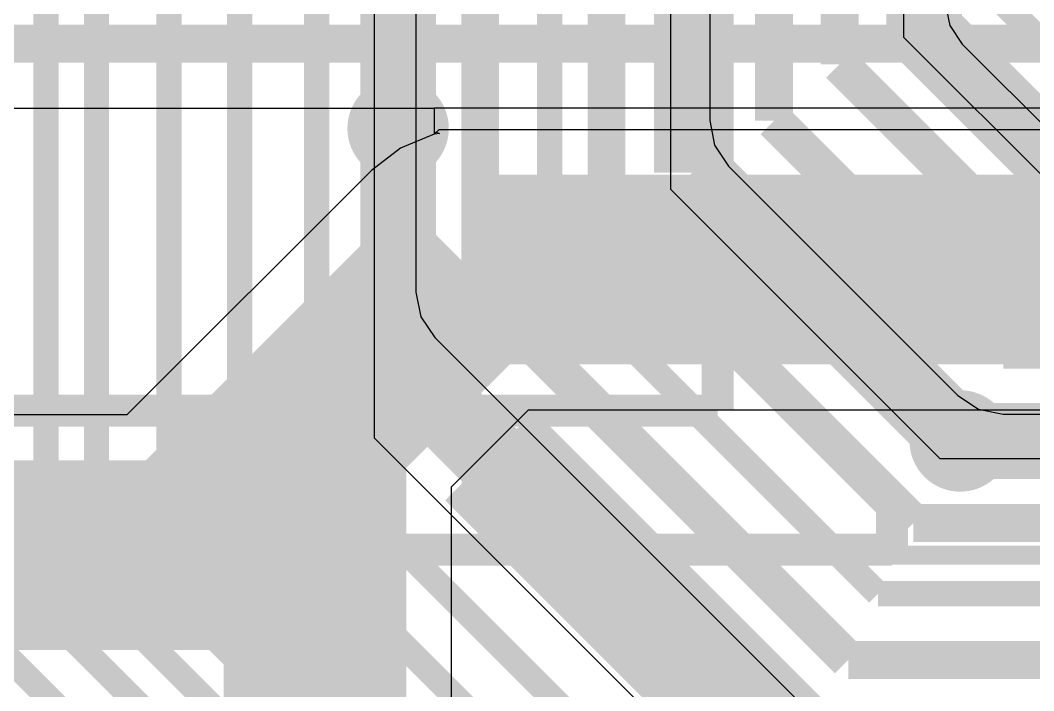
# Model space of a CAD drawing. Extents: x 81 to 196, y 150 to 213.
# Drawn here: x 98.4 to 106.42, y 179.56 to 184.87 of the extents above; entities that cross this region are included whole.
import ezdxf

# ---------------------------------------------------------------- set-up
doc = ezdxf.new("R2010")
doc.units = 0
doc.header["$MEASUREMENT"] = 0
for name, color, linetype in [('BOTTOMLAYER', 5, 'CONTINUOUS'), ('BOTTOMOVERLAY', 54, 'CONTINUOUS'), ('BOTTOMSOLDER', 6, 'CONTINUOUS'), ('MULTILAYER', 9, 'CONTINUOUS'), ('TOPLAYER', 1, 'CONTINUOUS')]:
    doc.layers.add(name, color=color, linetype=linetype)

msp = doc.modelspace()

# ---------------------------------------------------------------- linework, layer by layer
at = {"layer": 'BOTTOMLAYER'}
for p, q in [((94.592341, 184.174232), (101.678217, 184.174232)), ((101.678217, 184.174232), (101.678217, 183.96731)), ((106.613574, 184.174232), (101.678217, 184.174232)), ((101.678217, 184.174232), (101.678217, 183.96731)), ((101.678217, 183.96731), (101.410628, 183.856472)), ((101.678217, 183.96731), (101.716022, 184.005116)), ((101.678217, 183.96731), (101.692956, 183.98205)), ((101.718151, 183.972568), (101.678217, 183.96731)), ((101.692956, 183.98205), (101.718151, 183.972568)), ((101.716022, 184.005116), (106.613574, 184.005116)), ((101.410628, 183.856472), (101.180847, 183.680153)), ((101.180847, 183.680153), (99.245209, 181.744516)), ((99.245209, 181.744516), (97.367974, 181.744516)), ((101.814231, 181.175429), (102.424939, 181.786136)), ((102.424939, 181.786136), (108.543971, 181.786136)), ((101.814231, 177.952824), (101.814231, 181.175429))]:
    msp.add_line(p, q, dxfattribs=at)
for points, const_width in [([(108.020975, 184.684027), (94.381175, 184.684027)], 0.299999), ([(99.717474, 180.647726), (101.965374, 182.895626)], 1.5), ([(108.543974, 182.895626), (101.965374, 182.895626)], 1.5), ([(100.467772, 180.635026), (97.367974, 180.635026)], 1.5), ([(100.645572, 177.891826), (100.645572, 180.812826)], 1.000001)]:
    msp.add_lwpolyline(points, dxfattribs=dict(at, const_width=const_width))
at = {"layer": 'BOTTOMLAYER', "const_width": 0.299999}
msp.add_lwpolyline([(101.391575, 183.863226, 1), (101.391575, 184.163226, 1)], format="xyb", close=True, dxfattribs=at)
at = {"layer": 'BOTTOMLAYER'}
msp.add_solid([(101.457374, 177.028226), (101.457374, 181.981226), (100.009574, 177.028226), (100.009574, 181.981226)], dxfattribs=at)
at = {"layer": 'BOTTOMOVERLAY'}
for points, const_width in [([(103.921174, 181.778026), (103.921174, 205.908026)], 0.254), ([(103.921174, 181.778026), (88.681174, 181.778026)], 0.254), ([(105.301181, 180.678003), (105.301181, 181.096874)], 0.254), ([(105.301181, 180.678003), (87.301167, 180.678028)], 0.254), ([(106.765974, 180.635026), (85.785574, 180.635026)], 0.15)]:
    msp.add_lwpolyline(points, dxfattribs=dict(at, const_width=const_width))
at = {"layer": 'BOTTOMSOLDER', "const_width": 0.401599}
for points in [[(101.391575, 183.812426, 1), (101.391575, 184.214026, 1)], [(105.841411, 181.338225, 1), (105.841411, 181.739824, 1)], [(102.295574, 180.993026, 1), (102.295574, 181.394626, 1)], [(103.082974, 180.154826, 1), (103.082974, 180.556426, 1)], [(103.921174, 179.392826, 1), (103.921174, 179.794426, 1)]]:
    msp.add_lwpolyline(points, format="xyb", close=True, dxfattribs=at)
at = {"layer": 'MULTILAYER', "const_width": 0.299999}
msp.add_lwpolyline([(101.391575, 183.863226, 1), (101.391575, 184.163226, 1)], format="xyb", close=True, dxfattribs=at)
at = {"layer": 'TOPLAYER'}
for p, q in [((105.39617, 184.732389), (105.39617, 192.395226)), ((101.204989, 181.561674), (101.204989, 190.160026)), ((101.531778, 190.160026), (101.531778, 182.717826)), ((103.551368, 183.529193), (103.551368, 190.160026)), ((103.858177, 190.160026), (103.858177, 184.074427)), ((105.722959, 185.003826), (105.757884, 184.828243)), ((105.757884, 184.828243), (105.857342, 184.679394)), ((106.748537, 183.380022), (105.39617, 184.732389)), ((105.857342, 184.679394), (106.619342, 183.917394)), ((103.858177, 184.074427), (103.896983, 183.879338)), ((103.896983, 183.879338), (104.007493, 183.713948)), ((104.007493, 183.713948), (105.821295, 181.900147)), ((105.681737, 181.398822), (103.551368, 183.529193)), ((101.531778, 182.717826), (101.570584, 182.522736)), ((101.570584, 182.522736), (101.681095, 182.357347)), ((101.681095, 182.357347), (104.594297, 179.444144)), ((105.821295, 181.900147), (105.986684, 181.789636)), ((105.986684, 181.789636), (106.181774, 181.75083)), ((106.181774, 181.75083), (181.365771, 181.75083)), ((104.746222, 178.020441), (101.204989, 181.561674)), ((177.581171, 181.398822), (105.681737, 181.398822))]:
    msp.add_line(p, q, dxfattribs=at)
for points, const_width in [([(98.603773, 180.75231), (98.603773, 194.097026)], 0.2), ([(99.003772, 180.917995), (99.003772, 193.243624)], 0.2), ([(105.556375, 184.7807), (105.556375, 192.644461)], 0.599999), ([(103.041572, 183.318028), (103.041572, 192.624753)], 0.299999), ([(104.886374, 184.521226), (104.886374, 192.395226)], 0.299999), ([(100.746174, 181.371626), (100.746174, 192.217426)], 0.2), ([(102.591573, 182.929827), (102.591573, 192.226227)], 0.2), ([(104.367973, 184.074427), (104.367973, 192.126227)], 0.299999), ([(102.041574, 182.717826), (102.041574, 191.495825)], 0.299999), ([(99.577774, 181.041426), (99.577774, 189.398026)], 0.2), ([(100.136574, 181.219226), (100.136574, 186.883426)], 0.2), ([(101.391575, 182.148625), (101.391575, 186.426226)], 0.599999), ([(103.717974, 183.662462), (103.717974, 185.334026)], 0.599999), ([(106.943774, 184.241826), (106.181774, 185.003826)], 0.2), ([(106.704849, 183.632226), (105.556375, 184.7807)], 0.599999), ([(106.537374, 182.870226), (104.886374, 184.521226)], 0.299999), ([(106.181774, 182.260626), (104.367973, 184.074427)], 0.299999), ([(105.841411, 181.539025), (103.717974, 183.662462)], 0.599999), ([(180.044974, 183.632226), (106.704849, 183.632226)], 0.599999), ([(105.470574, 180.889026), (103.041572, 183.318028)], 0.299999), ([(105.191174, 180.330226), (102.591573, 182.929827)], 0.2), ([(180.857774, 182.870226), (106.537374, 182.870226)], 0.299999), ([(104.954776, 179.804624), (102.041574, 182.717826)], 0.299999), ([(102.117774, 181.422426), (101.391575, 182.148625)], 0.599999), ([(181.365774, 182.260626), (106.181774, 182.260626)], 0.299999), ([(104.860974, 178.679226), (102.117774, 181.422426)], 1.000001), ([(125.180974, 181.539025), (105.841411, 181.539025)], 0.599999), ([(104.556174, 177.561626), (100.746174, 181.371626)], 0.2), ([(104.251577, 177.104223), (100.136574, 181.219226)], 0.2), ([(103.914976, 176.704224), (99.577774, 181.041426)], 0.2), ([(103.617542, 176.304224), (99.003772, 180.917995)], 0.2), ([(177.581174, 180.889026), (105.470574, 180.889026)], 0.299999), ([(103.451858, 175.904225), (98.603773, 180.75231)], 0.2), ([(103.038575, 175.091425), (97.488573, 180.641427)], 0.2), ([(103.286174, 175.504226), (98.197373, 180.593027)], 0.2), ([(177.225574, 180.330226), (105.191174, 180.330226)], 0.2), ([(176.836776, 179.804624), (104.954776, 179.804624)], 0.299999)]:
    msp.add_lwpolyline(points, dxfattribs=dict(at, const_width=const_width))
at = {"layer": 'TOPLAYER', "const_width": 0.299999}
for points in [[(101.391575, 183.863226, 1), (101.391575, 184.163226, 1)], [(105.841411, 181.389025, 1), (105.841411, 181.689024, 1)], [(102.295574, 181.043826, 1), (102.295574, 181.343826, 1)], [(103.082974, 180.205626, 1), (103.082974, 180.505626, 1)], [(103.921174, 179.443626, 1), (103.921174, 179.743626, 1)]]:
    msp.add_lwpolyline(points, format="xyb", close=True, dxfattribs=at)

doc.saveas('drawing.dxf')
